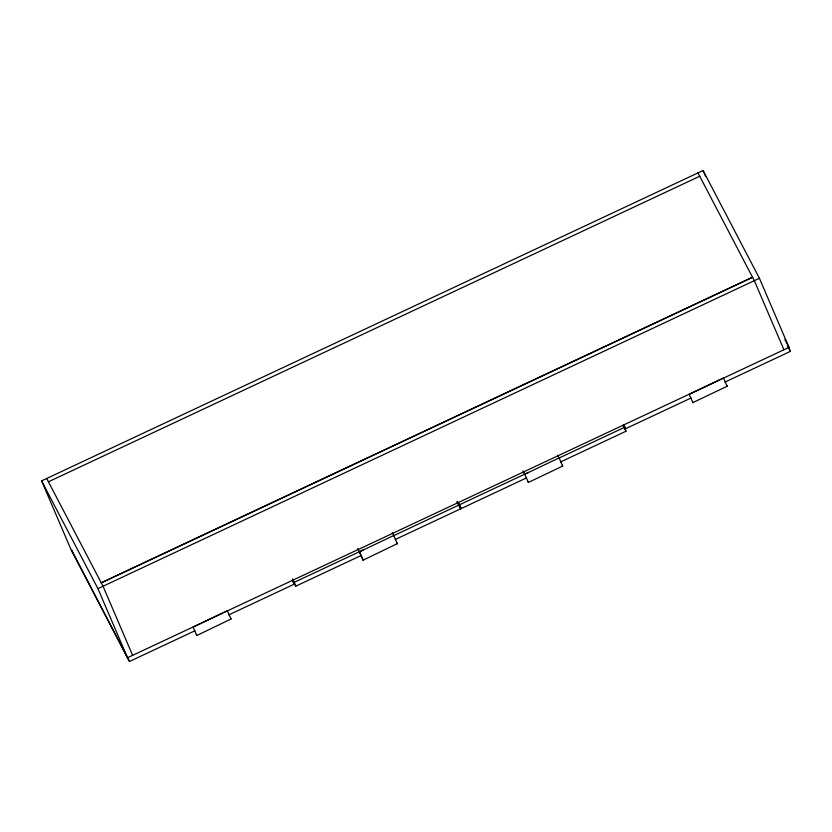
<?xml version="1.0" encoding="UTF-8"?>
<svg xmlns="http://www.w3.org/2000/svg" width="832" height="832" viewBox="0 0 832 832"><rect width="100%" height="100%" fill="white"/><g stroke="black" fill="none" stroke-linecap="round" stroke-linejoin="round"><path stroke-width="1.25" d="M396.885 542.818L397.384 543.816L393.734 535.496L359.466 551.824L357.698 548.465M196.789 635.502L231.015 619.029L227.354 610.74L193.086 627.11L196.82 635.554M692.869 402.594L727.126 386.266L723.466 377.978L689.198 394.347L692.952 402.802L692.442 401.783M363.116 560.154L397.322 543.65M527.998 481.562L528.403 482.425L562.692 466.055L559.104 457.902L524.836 474.23L523.068 470.881M194.927 630.77L129.47 661.482L71.188 549.973L41.6 480.875L703.082 170.518L759.429 278.283L789.017 347.381L721.614 379.007M48.433 481.801L699.722 176.238M101.202 582.743L752.492 277.181M101.296 582.92L752.586 277.358M41.6 480.875L97.937 588.64L759.429 278.283M222.487 613.184L127.535 657.738L97.937 588.64M224.827 612.092L720.938 379.319M292.386 578.916L294.174 582.348L363.137 549.994M393.536 535.735L458.994 505.014L460.616 508.83L395.158 539.542M458.359 502.476L459.545 504.764L528.518 472.399M558.906 458.141L624.364 427.43L625.986 431.236L560.529 461.958M228.821 614.858L294.289 584.147L292.625 580.278M623.792 425.287L625.581 428.719L691.038 398.008M724.942 382.096L790.4 351.385L787.55 345.228M292.822 580.445L295.797 586.154L361.265 555.443M457.6 501.706L461.167 508.57L526.635 477.859M562.255 465.234L562.765 466.253M231.005 619.081L230.589 618.218M528.466 482.487L523.401 471.474M363.033 560.009L359.455 551.845L363.054 559.967M697.986 172.91L754.322 280.675L783.921 349.773M784.826 339.362L789.017 347.381M787.415 345.675L790.4 351.385M292.49 580.726L294.289 584.147M46.696 478.483L103.043 586.248L132.631 655.346M623.178 425.142L624.364 427.43M623.012 425.526L625.986 431.236M557.669 455.156L559.083 457.933M457.205 501.592L458.994 505.014M457.049 501.966L460.616 508.83M392.298 532.74L393.713 535.517M727.064 386.194L726.71 385.455M196.685 635.294L196.331 634.546M703.082 170.518L705.64 176.478M623.917 424.84L625.581 428.719M129.47 661.482L71.656 550.202L73.31 554.07M459.545 504.764L461.167 508.57M294.174 582.348L295.797 586.154"/></g></svg>
